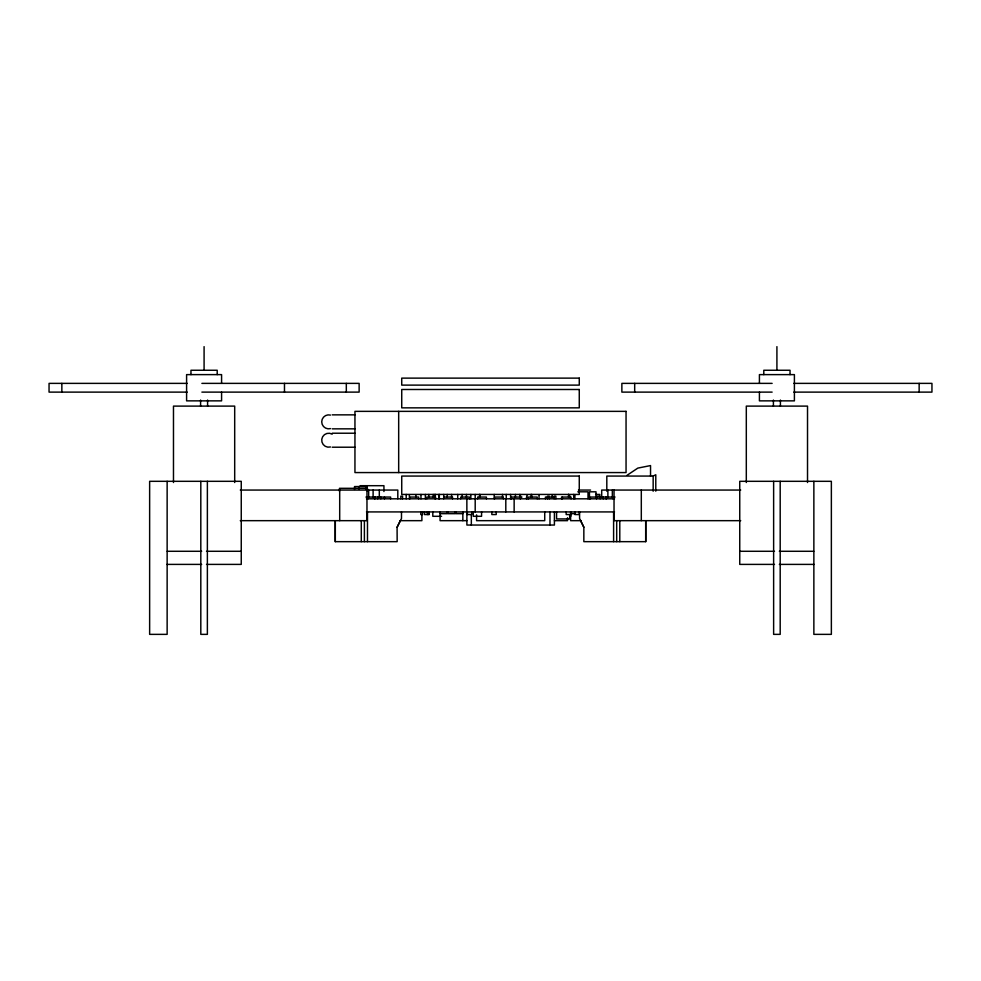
<?xml version="1.0" encoding="UTF-8"?>
<svg xmlns="http://www.w3.org/2000/svg" width="981" height="981" viewBox="0 0 981 981"><rect width="100%" height="100%" fill="white"/><g stroke="black" fill="none" stroke-linecap="round" stroke-linejoin="round"><path stroke-width="1.47" d="M409.384 498.814L409.384 494.608M435.196 494.436L435.196 498.814L435.196 496.19M473.259 511.923L473.259 516.3L481.573 516.3L481.573 511.923M494.203 498.814L494.203 494.436M520.457 498.814L520.457 494.608M527.018 498.814L527.018 494.608M539.047 498.814L539.047 494.608M556.57 511.923L556.57 518.924L569.679 518.924L569.679 514.731M570.77 516.3L570.77 511.923M573.701 498.814L573.701 494.436M574.891 498.814L574.891 494.608M588.011 498.814L588.011 491.812L577.809 491.812M589.446 498.814L589.446 491.812L596.007 491.812L596.007 497.404M335.244 520.85L335.244 541.659L397.158 541.659L397.084 527.226L400.174 520.985M397.158 527.226L401.487 518.483L401.487 511.923M627.043 475.307L637.822 468.109L650.538 465.57L650.538 476.067M606.81 491.223L606.81 476.067L653.162 476.067L655.786 474.755L655.786 491.174M187.261 383.375L49.05 383.375L49.05 392.118L187.199 392.118M201.89 383.375L359.132 383.375L359.132 392.118L201.89 392.118M772.133 383.375L621.868 383.375L621.868 392.118L772.133 392.118M793.739 383.375L931.95 383.375L931.95 392.118L793.801 392.118M332.228 414.853L354.95 414.853M332.228 428.844L354.95 428.844M332.228 433.222L354.95 433.222M332.228 447.213L354.95 447.213M360.113 485.693L383.939 485.693L383.939 491.518M240.284 490.059L397.808 490.059L397.808 498.814M578.471 490.059L590.562 490.059M740.716 490.059L601.696 490.059L601.696 497.355M595.614 494.436L599.82 494.436L599.82 497.355M597.417 496.19L599.17 496.19M365.95 497.06L390.634 497.06L390.634 498.814M443.792 497.06L452.535 497.06L452.535 498.814M521.966 497.06L511.53 497.06L511.53 498.814M554.142 497.06L545.399 497.06L545.399 498.814M615.05 497.06L590.366 497.06L590.366 498.814M366.477 498.814L614.523 498.814M366.477 511.923L614.523 511.923M440.077 513.676L447.078 513.676L447.078 511.923M462.848 513.676L455.846 513.676L455.846 511.923M570.611 513.676L574.805 513.676M570.55 514.547L566.172 514.547L566.172 511.923M441.56 516.3L432.805 516.3L432.805 511.923M240.284 520.666L366.968 520.666L366.968 490.059M400.027 520.666L421.891 520.666L421.891 514.841M466.895 520.666L440.077 520.666L440.077 511.923M554.412 520.666L567.533 520.666L567.533 517.76M581.23 520.666L570.611 520.666L570.611 511.923M740.716 520.666L614.032 520.666L614.032 490.059M167.236 551.285L201.657 551.285M206.513 551.285L241.252 551.285M739.748 551.285L774.487 551.285M779.343 551.285L813.764 551.285M166.917 564.394L201.657 564.394M206.513 564.394L241.252 564.394L241.252 481.315L149.639 481.315L149.639 634.364L167.138 634.364L167.138 481.315M774.487 564.394L739.748 564.394L739.748 481.315L831.361 481.315L831.361 634.364L813.862 634.364L813.862 481.315M779.343 564.394L814.083 564.394M645.756 520.85L645.756 541.659L583.842 541.659L583.842 527.226L579.587 518.483L579.587 511.923M580.752 520.985L583.842 527.226M919.148 383.375L919.148 392.118M807.522 482.517L807.522 406.109L746.308 406.109L746.308 482.517M790.036 374.619L790.036 370.254L763.794 370.254L763.794 374.619M780.41 400.064L780.41 406.109M780.189 481.315L780.189 634.364L773.629 634.364L773.629 481.315M776.915 346.636L776.915 369.96M773.408 400.064L773.408 406.109M759.417 383.375L759.417 374.619L794.402 374.619L794.402 400.861L759.417 400.861L759.417 392.118M653.162 476.067L653.162 491.223M645.682 520.85L645.682 541.659M641.304 490.059L641.304 520.666M634.682 383.375L634.682 392.118M619.784 520.85L619.784 541.659M616.693 520.85L616.693 541.659M613.603 511.923L613.603 541.659M612.941 497.06L612.941 498.814M612.328 490.059L612.328 497.06M607.889 490.059L607.889 497.355M606.344 497.06L606.344 498.814M606.135 497.06L606.135 498.814M603.254 497.06L603.254 498.814M600.151 497.06L600.151 498.814M596.558 497.06L596.558 498.814M579.293 511.923L579.293 514.547L574.927 514.547L574.927 511.923M571.077 498.814L571.077 497.06L561.537 497.06L561.537 498.814M569.605 494.608L569.605 497.404M568.539 494.265L568.539 497.06M562.334 497.06L562.334 498.814M555.871 498.814L555.871 496.19L554.118 496.19L554.118 498.814M554.412 511.923L554.412 525.043L466.895 525.043L466.858 498.814M552.156 494.608L552.156 497.404M549.973 511.923L549.973 525.043M549.311 498.814L549.311 496.19L547.557 496.19L547.557 498.814M544.725 511.923L544.725 520.666L476.582 520.666L476.582 514.841M537.208 498.814L537.208 497.06L528.465 497.06L528.465 498.814M531.727 494.436L531.727 497.355M531.077 494.436L531.077 497.355M526.466 497.06L526.466 498.814M520.273 497.06L520.273 498.814M519.795 494.436L519.795 497.355M515.417 494.436L515.417 497.355M514.142 498.814L514.142 511.923M510.611 494.436L510.611 498.814M506.245 494.436L506.245 498.814M505.804 498.814L505.804 511.923M503.339 498.814L503.339 497.06L494.596 497.06L494.596 498.814M502.517 494.436L502.517 497.355M496.214 511.923L496.214 514.547L491.837 514.547L491.837 511.923M486.404 498.814L486.404 497.06L477.661 497.06L477.661 498.814M480.016 494.436L480.016 497.355M479.562 494.436L479.562 497.355M475.196 494.436L475.196 511.923M471.726 511.923L471.726 514.547L467.348 514.547L467.348 511.923M471.334 514.841L471.334 525.043M470.831 494.436L470.831 498.814M469.47 498.814L469.47 497.06L460.727 497.06L460.727 498.814M466.453 494.436L466.453 497.355M462.848 511.923L462.848 520.666M462.088 494.436L462.088 497.355M457.71 494.436L457.71 498.814M454.963 511.923L454.963 513.676L447.961 513.676L447.961 511.923M451.591 494.436L451.591 497.355M447.213 494.436L447.213 497.355M443.719 494.436L443.719 498.814M439.341 494.436L439.341 498.814M438.912 494.436L438.912 498.814M435.601 498.814L435.601 497.06L426.858 497.06L426.858 498.814M434.914 494.436L434.914 497.355M433.21 494.436L433.21 497.355M429.089 511.923L429.089 514.547L424.503 514.547L424.503 511.923M428.844 494.436L428.844 497.355M428.881 511.923L428.881 514.547M427.348 511.923L427.348 514.547M425.349 494.436L425.349 498.814M422.529 511.923L422.529 514.547L420.788 514.547L420.788 511.923M420.972 494.436L420.972 498.814M418.666 498.814L418.666 497.06L409.923 497.06L409.923 498.814M415.944 494.608L415.944 497.404M406.195 494.436L406.195 498.814M402.566 498.814L402.566 496.19L400.824 496.19L400.824 498.814M398.678 411.358L398.678 472.572M384.442 497.06L384.442 498.814M380.849 497.06L380.849 498.814M379.304 490.059L379.304 497.355M377.746 497.06L377.746 498.814M374.865 497.06L374.865 498.814M374.656 497.06L374.656 498.814M373.111 490.059L373.111 497.355M368.672 490.059L368.672 497.06M368.059 497.06L368.059 498.814M367.458 491.309L367.458 488.317L339.463 488.317L339.463 491.309M367.483 511.923L367.483 541.659M367.078 485.693L367.078 488.599M365.925 489.409L365.925 486.564L354.533 486.564L354.533 489.409M364.392 520.85L364.392 541.659M361.29 520.85L361.29 541.659M359.169 486.564L359.169 489.409M346.318 383.375L346.318 392.118M339.696 490.059L339.696 520.666M335.318 520.85L335.318 541.659M284.478 383.375L284.478 392.118M234.692 482.517L234.692 406.109L173.478 406.109L173.478 482.517M221.583 383.375L221.583 374.619L186.598 374.619L186.598 400.861L221.583 400.861L221.583 392.118M217.206 374.619L217.206 370.254L190.964 370.254L190.964 374.619M207.592 400.064L207.592 406.109M207.371 481.315L207.371 634.364L200.811 634.364L200.811 481.315M204.085 346.636L204.085 369.96M200.59 400.064L200.59 406.109M61.852 383.375L61.852 392.118M330.523 428.611A7.002 7.002 0 0 1 321.719 421.855A7.002 7.002 0 0 1 330.523 415.086M330.523 446.968A7.002 7.002 0 0 1 321.768 439.304A7.002 7.002 0 0 1 332.203 434.154M579.268 378.126L401.732 378.126L401.732 385.116L579.268 385.116L579.268 378.126M579.268 389.494L401.732 389.494L401.732 407.851L579.268 407.851L579.268 389.494M626.05 411.358L354.95 411.358L354.95 472.572L626.05 472.572L626.05 411.358M579.268 476.067L401.732 476.067L401.732 494.436L579.268 494.436L579.268 476.067"/></g></svg>
